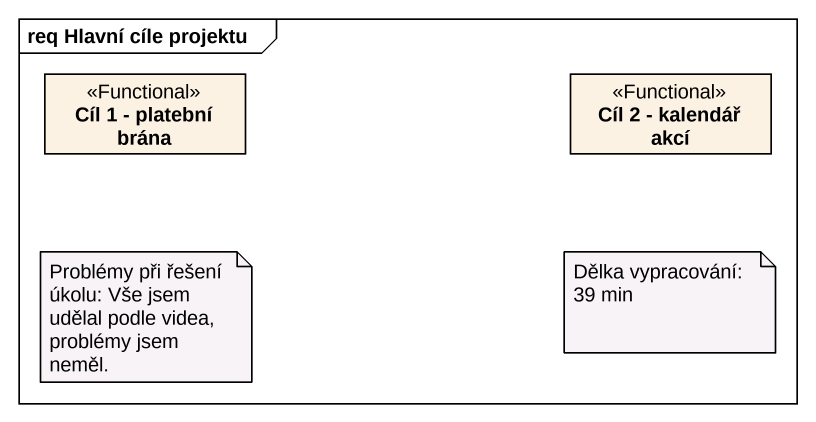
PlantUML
@startuml
mainframe req Hlavní cíle projektu
hide circle
hide empty members
class "Cíl 1 - platební brána" as Cíl_1_platební_brána <<Functional>>
class "Cíl 2 - kalendář akcí" as Cíl_2_kalendář_akcí <<Functional>>
note as N1
  Problémy při řešení úkolu: Vše jsem udělal podle videa, problémy jsem neměl.
end note
note as N2
  Dělka vypracování: 39 min
end note
@enduml
